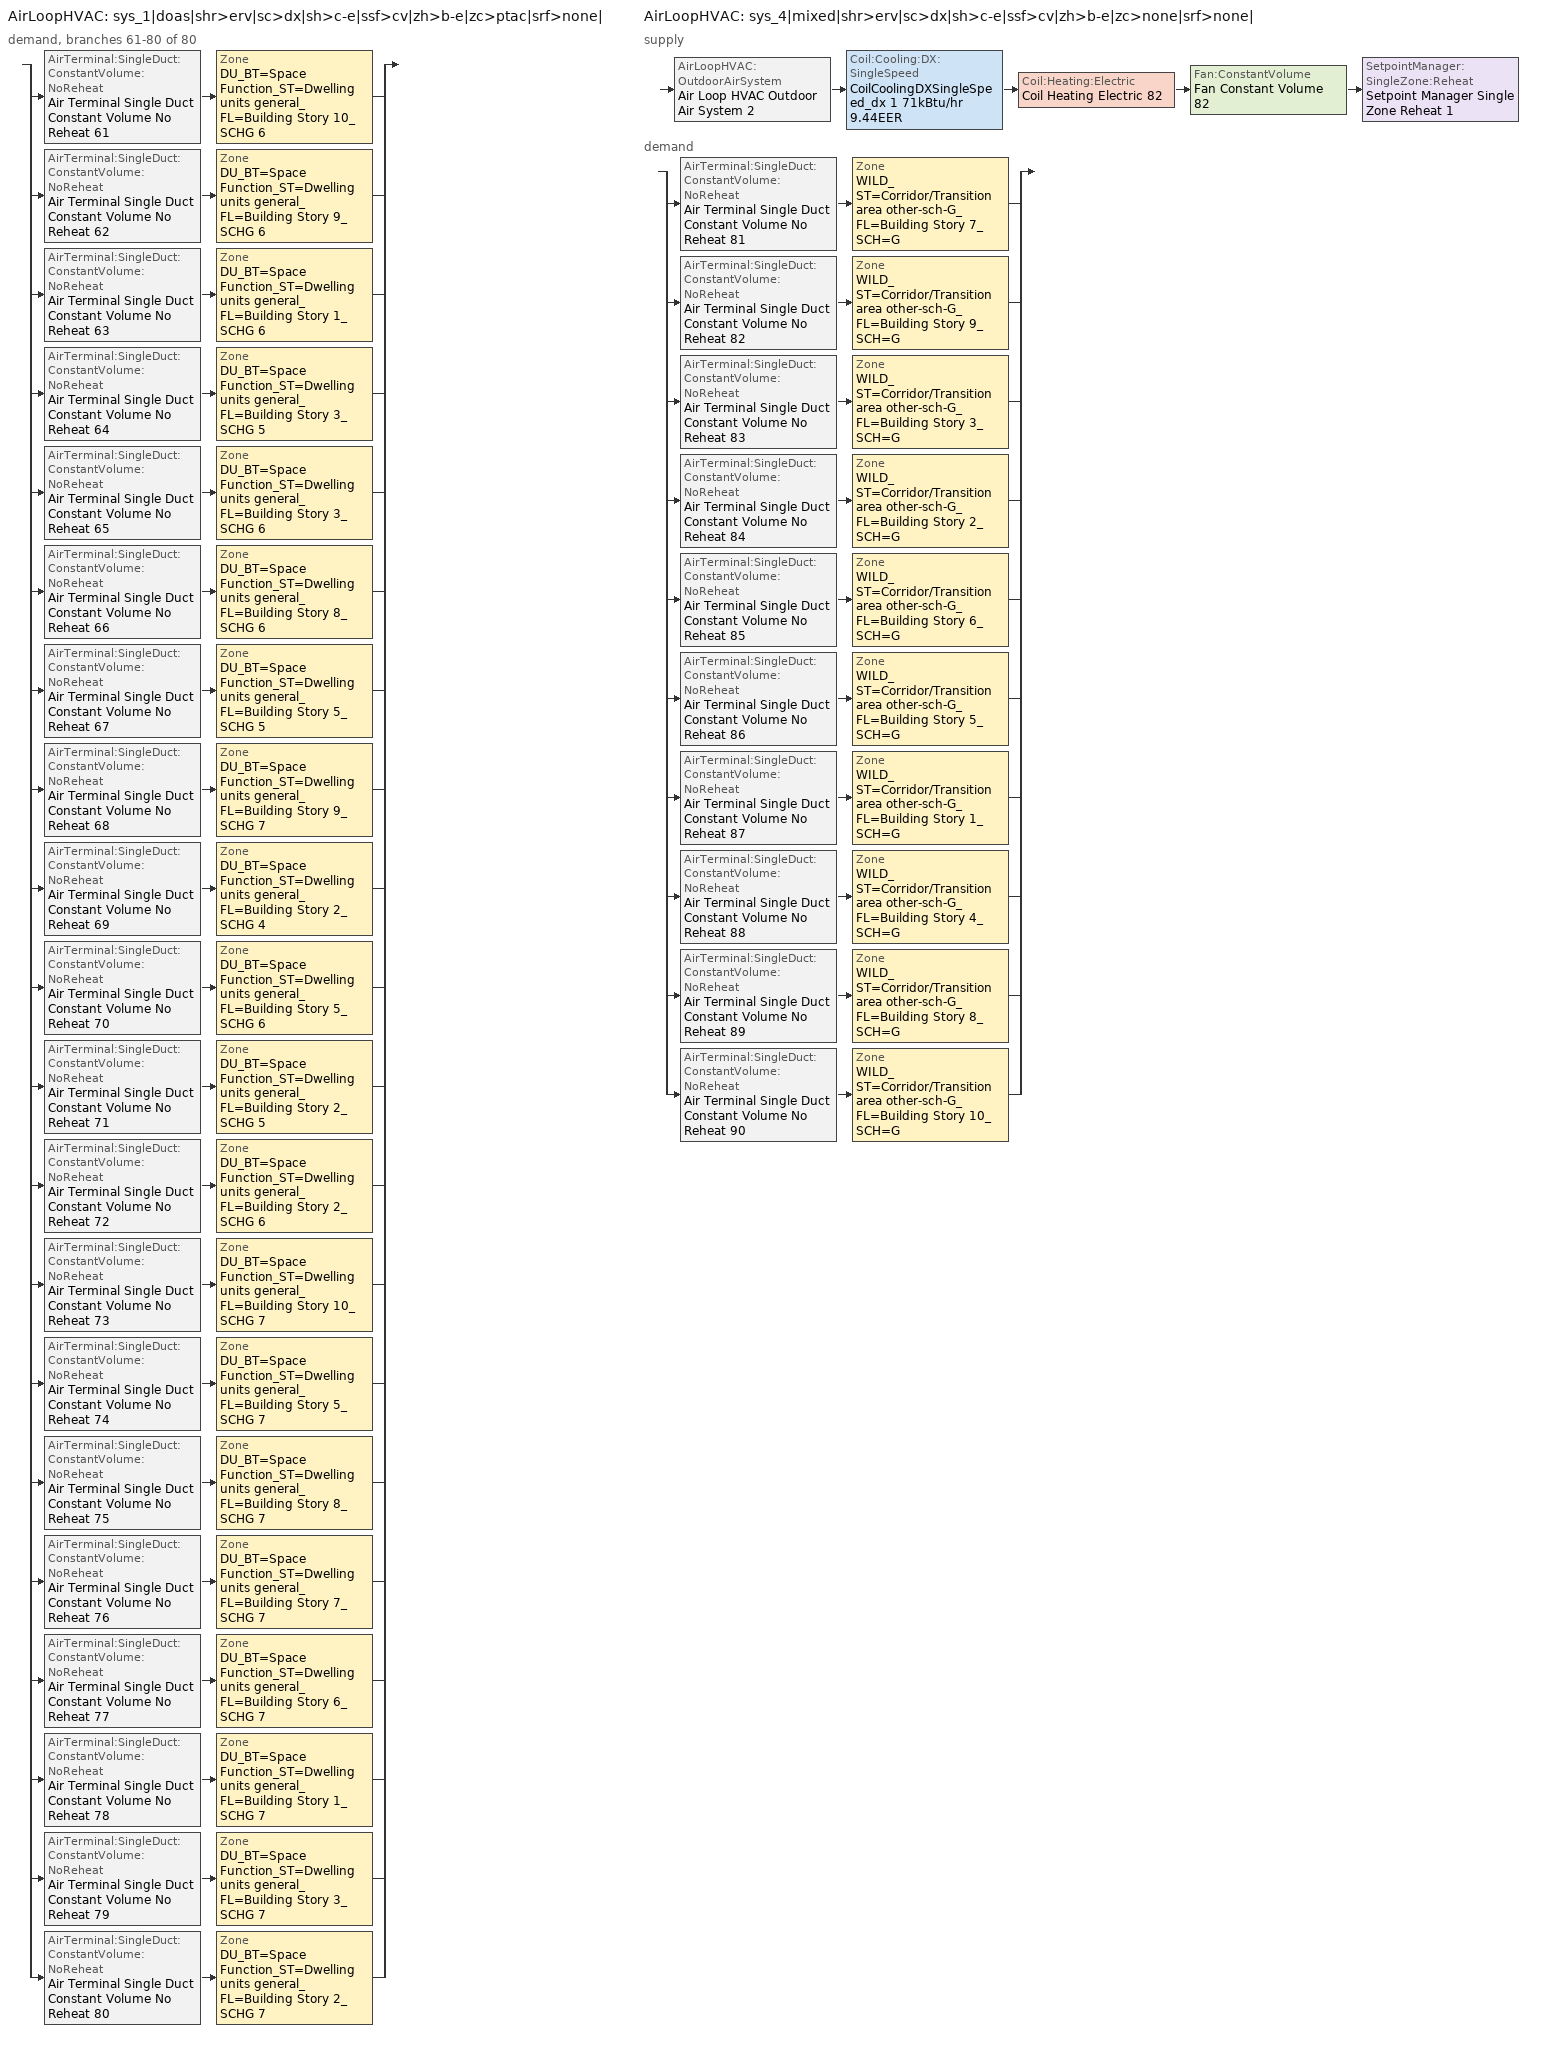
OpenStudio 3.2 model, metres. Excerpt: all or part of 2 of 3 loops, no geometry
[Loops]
AirLoopHVAC 'sys_1|doas|shr>erv|sc>dx|sh>c-e|ssf>cv|zh>b-e|zc>ptac|srf>none|'
 demand, branches 61-80 of 80: split
  | AirTerminal:SingleDuct:ConstantVolume:NoReheat 'Air Terminal Single Duct Constant Volume No Reheat 61' > Zone 'DU_BT=Space Function_ST=Dwelling units general_FL=Building Story 10_SCHG 6'
  | AirTerminal:SingleDuct:ConstantVolume:NoReheat 'Air Terminal Single Duct Constant Volume No Reheat 62' > Zone 'DU_BT=Space Function_ST=Dwelling units general_FL=Building Story 9_SCHG 6'
  | AirTerminal:SingleDuct:ConstantVolume:NoReheat 'Air Terminal Single Duct Constant Volume No Reheat 63' > Zone 'DU_BT=Space Function_ST=Dwelling units general_FL=Building Story 1_SCHG 6'
  | AirTerminal:SingleDuct:ConstantVolume:NoReheat 'Air Terminal Single Duct Constant Volume No Reheat 64' > Zone 'DU_BT=Space Function_ST=Dwelling units general_FL=Building Story 3_SCHG 5'
  | AirTerminal:SingleDuct:ConstantVolume:NoReheat 'Air Terminal Single Duct Constant Volume No Reheat 65' > Zone 'DU_BT=Space Function_ST=Dwelling units general_FL=Building Story 3_SCHG 6'
  | AirTerminal:SingleDuct:ConstantVolume:NoReheat 'Air Terminal Single Duct Constant Volume No Reheat 66' > Zone 'DU_BT=Space Function_ST=Dwelling units general_FL=Building Story 8_SCHG 6'
  | AirTerminal:SingleDuct:ConstantVolume:NoReheat 'Air Terminal Single Duct Constant Volume No Reheat 67' > Zone 'DU_BT=Space Function_ST=Dwelling units general_FL=Building Story 5_SCHG 5'
  | AirTerminal:SingleDuct:ConstantVolume:NoReheat 'Air Terminal Single Duct Constant Volume No Reheat 68' > Zone 'DU_BT=Space Function_ST=Dwelling units general_FL=Building Story 9_SCHG 7'
  | AirTerminal:SingleDuct:ConstantVolume:NoReheat 'Air Terminal Single Duct Constant Volume No Reheat 69' > Zone 'DU_BT=Space Function_ST=Dwelling units general_FL=Building Story 2_SCHG 4'
  | AirTerminal:SingleDuct:ConstantVolume:NoReheat 'Air Terminal Single Duct Constant Volume No Reheat 70' > Zone 'DU_BT=Space Function_ST=Dwelling units general_FL=Building Story 5_SCHG 6'
  | AirTerminal:SingleDuct:ConstantVolume:NoReheat 'Air Terminal Single Duct Constant Volume No Reheat 71' > Zone 'DU_BT=Space Function_ST=Dwelling units general_FL=Building Story 2_SCHG 5'
  | AirTerminal:SingleDuct:ConstantVolume:NoReheat 'Air Terminal Single Duct Constant Volume No Reheat 72' > Zone 'DU_BT=Space Function_ST=Dwelling units general_FL=Building Story 2_SCHG 6'
  | AirTerminal:SingleDuct:ConstantVolume:NoReheat 'Air Terminal Single Duct Constant Volume No Reheat 73' > Zone 'DU_BT=Space Function_ST=Dwelling units general_FL=Building Story 10_SCHG 7'
  | AirTerminal:SingleDuct:ConstantVolume:NoReheat 'Air Terminal Single Duct Constant Volume No Reheat 74' > Zone 'DU_BT=Space Function_ST=Dwelling units general_FL=Building Story 5_SCHG 7'
  | AirTerminal:SingleDuct:ConstantVolume:NoReheat 'Air Terminal Single Duct Constant Volume No Reheat 75' > Zone 'DU_BT=Space Function_ST=Dwelling units general_FL=Building Story 8_SCHG 7'
  | AirTerminal:SingleDuct:ConstantVolume:NoReheat 'Air Terminal Single Duct Constant Volume No Reheat 76' > Zone 'DU_BT=Space Function_ST=Dwelling units general_FL=Building Story 7_SCHG 7'
  | AirTerminal:SingleDuct:ConstantVolume:NoReheat 'Air Terminal Single Duct Constant Volume No Reheat 77' > Zone 'DU_BT=Space Function_ST=Dwelling units general_FL=Building Story 6_SCHG 7'
  | AirTerminal:SingleDuct:ConstantVolume:NoReheat 'Air Terminal Single Duct Constant Volume No Reheat 78' > Zone 'DU_BT=Space Function_ST=Dwelling units general_FL=Building Story 1_SCHG 7'
  | AirTerminal:SingleDuct:ConstantVolume:NoReheat 'Air Terminal Single Duct Constant Volume No Reheat 79' > Zone 'DU_BT=Space Function_ST=Dwelling units general_FL=Building Story 3_SCHG 7'
  | AirTerminal:SingleDuct:ConstantVolume:NoReheat 'Air Terminal Single Duct Constant Volume No Reheat 80' > Zone 'DU_BT=Space Function_ST=Dwelling units general_FL=Building Story 2_SCHG 7'
AirLoopHVAC 'sys_4|mixed|shr>erv|sc>dx|sh>c-e|ssf>cv|zh>b-e|zc>none|srf>none|'
 supply: AirLoopHVAC:OutdoorAirSystem 'Air Loop HVAC Outdoor Air System 2' > Coil:Cooling:DX:SingleSpeed 'CoilCoolingDXSingleSpeed_dx 1 71kBtu/hr 9.44EER' > Coil:Heating:Electric 'Coil Heating Electric 82' > Fan:ConstantVolume 'Fan Constant Volume 82' > SetpointManager:SingleZone:Reheat 'Setpoint Manager Single Zone Reheat 1'
 demand: split
  | AirTerminal:SingleDuct:ConstantVolume:NoReheat 'Air Terminal Single Duct Constant Volume No Reheat 81' > Zone 'WILD_ST=Corridor/Transition area other-sch-G_FL=Building Story 7_SCH=G'
  | AirTerminal:SingleDuct:ConstantVolume:NoReheat 'Air Terminal Single Duct Constant Volume No Reheat 82' > Zone 'WILD_ST=Corridor/Transition area other-sch-G_FL=Building Story 9_SCH=G'
  | AirTerminal:SingleDuct:ConstantVolume:NoReheat 'Air Terminal Single Duct Constant Volume No Reheat 83' > Zone 'WILD_ST=Corridor/Transition area other-sch-G_FL=Building Story 3_SCH=G'
  | AirTerminal:SingleDuct:ConstantVolume:NoReheat 'Air Terminal Single Duct Constant Volume No Reheat 84' > Zone 'WILD_ST=Corridor/Transition area other-sch-G_FL=Building Story 2_SCH=G'
  | AirTerminal:SingleDuct:ConstantVolume:NoReheat 'Air Terminal Single Duct Constant Volume No Reheat 85' > Zone 'WILD_ST=Corridor/Transition area other-sch-G_FL=Building Story 6_SCH=G'
  | AirTerminal:SingleDuct:ConstantVolume:NoReheat 'Air Terminal Single Duct Constant Volume No Reheat 86' > Zone 'WILD_ST=Corridor/Transition area other-sch-G_FL=Building Story 5_SCH=G'
  | AirTerminal:SingleDuct:ConstantVolume:NoReheat 'Air Terminal Single Duct Constant Volume No Reheat 87' > Zone 'WILD_ST=Corridor/Transition area other-sch-G_FL=Building Story 1_SCH=G'
  | AirTerminal:SingleDuct:ConstantVolume:NoReheat 'Air Terminal Single Duct Constant Volume No Reheat 88' > Zone 'WILD_ST=Corridor/Transition area other-sch-G_FL=Building Story 4_SCH=G'
  | AirTerminal:SingleDuct:ConstantVolume:NoReheat 'Air Terminal Single Duct Constant Volume No Reheat 89' > Zone 'WILD_ST=Corridor/Transition area other-sch-G_FL=Building Story 8_SCH=G'
  | AirTerminal:SingleDuct:ConstantVolume:NoReheat 'Air Terminal Single Duct Constant Volume No Reheat 90' > Zone 'WILD_ST=Corridor/Transition area other-sch-G_FL=Building Story 10_SCH=G'
[Sizing:Zone] Zone Cooling Design Supply Air Temperature Input Method=TemperatureDifference; Zone Cooling Design Supply Air Temperature {C}=14; Zone Cooling Design Supply Air Temperature Difference {deltaC}=11; Zone Heating Design Supply Air Temperature Input Method=TemperatureDifference; Zone Heating Design Supply Air Temperature {C}=40; Zone Heating Design Supply Air Temperature Difference {deltaC}=21; Zone Cooling Design Supply Air Humidity Ratio {kg-H2O/kg-air}=0.0085; Zone Heating Design Supply Air Humidity Ratio {kg-H2O/kg-air}=0.008; Zone Heating Sizing Factor=1.3; Zone Cooling Sizing Factor=1.1; Cooling Design Air Flow Method=DesignDay; Heating Design Air Flow Method=DesignDay; Account for Dedicated Outdoor Air System=No; Dedicated Outdoor Air System Control Strategy=NeutralSupplyAir; Dedicated Outdoor Air Low Setpoint Temperature for Design {C}=autosize; Dedicated Outdoor Air High Setpoint Temperature for Design {C}=autosize
DU_BT=Space Function_ST=Dwelling units general_FL=Building Story 10_SCHG 6; DU_BT=Space Function_ST=Dwelling units general_FL=Building Story 9_SCHG 6; DU_BT=Space Function_ST=Dwelling units general_FL=Building Story 1_SCHG 6; DU_BT=Space Function_ST=Dwelling units general_FL=Building Story 3_SCHG 5; DU_BT=Space Function_ST=Dwelling units general_FL=Building Story 3_SCHG 6; DU_BT=Space Function_ST=Dwelling units general_FL=Building Story 8_SCHG 6; DU_BT=Space Function_ST=Dwelling units general_FL=Building Story 5_SCHG 5; DU_BT=Space Function_ST=Dwelling units general_FL=Building Story 9_SCHG 7; DU_BT=Space Function_ST=Dwelling units general_FL=Building Story 2_SCHG 4; DU_BT=Space Function_ST=Dwelling units general_FL=Building Story 5_SCHG 6; DU_BT=Space Function_ST=Dwelling units general_FL=Building Story 2_SCHG 5; DU_BT=Space Function_ST=Dwelling units general_FL=Building Story 2_SCHG 6; DU_BT=Space Function_ST=Dwelling units general_FL=Building Story 10_SCHG 7; DU_BT=Space Function_ST=Dwelling units general_FL=Building Story 5_SCHG 7; DU_BT=Space Function_ST=Dwelling units general_FL=Building Story 8_SCHG 7; DU_BT=Space Function_ST=Dwelling units general_FL=Building Story 7_SCHG 7; DU_BT=Space Function_ST=Dwelling units general_FL=Building Story 6_SCHG 7; DU_BT=Space Function_ST=Dwelling units general_FL=Building Story 1_SCHG 7; DU_BT=Space Function_ST=Dwelling units general_FL=Building Story 3_SCHG 7; DU_BT=Space Function_ST=Dwelling units general_FL=Building Story 2_SCHG 7; WILD_ST=Corridor/Transition area other-sch-G_FL=Building Story 7_SCH=G; WILD_ST=Corridor/Transition area other-sch-G_FL=Building Story 9_SCH=G; WILD_ST=Corridor/Transition area other-sch-G_FL=Building Story 3_SCH=G; WILD_ST=Corridor/Transition area other-sch-G_FL=Building Story 2_SCH=G; WILD_ST=Corridor/Transition area other-sch-G_FL=Building Story 6_SCH=G; WILD_ST=Corridor/Transition area other-sch-G_FL=Building Story 5_SCH=G; WILD_ST=Corridor/Transition area other-sch-G_FL=Building Story 1_SCH=G; WILD_ST=Corridor/Transition area other-sch-G_FL=Building Story 4_SCH=G; WILD_ST=Corridor/Transition area other-sch-G_FL=Building Story 8_SCH=G; WILD_ST=Corridor/Transition area other-sch-G_FL=Building Story 10_SCH=G
[Zone equipment]
DU_BT=Space Function_ST=Dwelling units general_FL=Building Story 10_SCHG 6: DU_BT=Space Function_ST=Dwelling units general_FL=Building Story 10_SCHG 6 PTAC, Zone HVAC Baseboard Convective Electric 61, Air Terminal Single Duct Constant Volume No Reheat 61
DU_BT=Space Function_ST=Dwelling units general_FL=Building Story 9_SCHG 6: DU_BT=Space Function_ST=Dwelling units general_FL=Building Story 9_SCHG 6 PTAC, Zone HVAC Baseboard Convective Electric 62, Air Terminal Single Duct Constant Volume No Reheat 62
DU_BT=Space Function_ST=Dwelling units general_FL=Building Story 1_SCHG 6: DU_BT=Space Function_ST=Dwelling units general_FL=Building Story 1_SCHG 6 PTAC, Zone HVAC Baseboard Convective Electric 63, Air Terminal Single Duct Constant Volume No Reheat 63
DU_BT=Space Function_ST=Dwelling units general_FL=Building Story 3_SCHG 5: DU_BT=Space Function_ST=Dwelling units general_FL=Building Story 3_SCHG 5 PTAC, Zone HVAC Baseboard Convective Electric 64, Air Terminal Single Duct Constant Volume No Reheat 64
DU_BT=Space Function_ST=Dwelling units general_FL=Building Story 3_SCHG 6: DU_BT=Space Function_ST=Dwelling units general_FL=Building Story 3_SCHG 6 PTAC, Zone HVAC Baseboard Convective Electric 65, Air Terminal Single Duct Constant Volume No Reheat 65
DU_BT=Space Function_ST=Dwelling units general_FL=Building Story 8_SCHG 6: DU_BT=Space Function_ST=Dwelling units general_FL=Building Story 8_SCHG 6 PTAC, Zone HVAC Baseboard Convective Electric 66, Air Terminal Single Duct Constant Volume No Reheat 66
DU_BT=Space Function_ST=Dwelling units general_FL=Building Story 5_SCHG 5: DU_BT=Space Function_ST=Dwelling units general_FL=Building Story 5_SCHG 5 PTAC, Zone HVAC Baseboard Convective Electric 67, Air Terminal Single Duct Constant Volume No Reheat 67
DU_BT=Space Function_ST=Dwelling units general_FL=Building Story 9_SCHG 7: DU_BT=Space Function_ST=Dwelling units general_FL=Building Story 9_SCHG 7 PTAC, Zone HVAC Baseboard Convective Electric 68, Air Terminal Single Duct Constant Volume No Reheat 68
DU_BT=Space Function_ST=Dwelling units general_FL=Building Story 2_SCHG 4: DU_BT=Space Function_ST=Dwelling units general_FL=Building Story 2_SCHG 4 PTAC, Zone HVAC Baseboard Convective Electric 69, Air Terminal Single Duct Constant Volume No Reheat 69
DU_BT=Space Function_ST=Dwelling units general_FL=Building Story 5_SCHG 6: DU_BT=Space Function_ST=Dwelling units general_FL=Building Story 5_SCHG 6 PTAC, Zone HVAC Baseboard Convective Electric 70, Air Terminal Single Duct Constant Volume No Reheat 70
DU_BT=Space Function_ST=Dwelling units general_FL=Building Story 2_SCHG 5: DU_BT=Space Function_ST=Dwelling units general_FL=Building Story 2_SCHG 5 PTAC, Zone HVAC Baseboard Convective Electric 71, Air Terminal Single Duct Constant Volume No Reheat 71
DU_BT=Space Function_ST=Dwelling units general_FL=Building Story 2_SCHG 6: DU_BT=Space Function_ST=Dwelling units general_FL=Building Story 2_SCHG 6 PTAC, Zone HVAC Baseboard Convective Electric 72, Air Terminal Single Duct Constant Volume No Reheat 72
DU_BT=Space Function_ST=Dwelling units general_FL=Building Story 10_SCHG 7: DU_BT=Space Function_ST=Dwelling units general_FL=Building Story 10_SCHG 7 PTAC, Zone HVAC Baseboard Convective Electric 73, Air Terminal Single Duct Constant Volume No Reheat 73
DU_BT=Space Function_ST=Dwelling units general_FL=Building Story 5_SCHG 7: DU_BT=Space Function_ST=Dwelling units general_FL=Building Story 5_SCHG 7 PTAC, Zone HVAC Baseboard Convective Electric 74, Air Terminal Single Duct Constant Volume No Reheat 74
DU_BT=Space Function_ST=Dwelling units general_FL=Building Story 8_SCHG 7: DU_BT=Space Function_ST=Dwelling units general_FL=Building Story 8_SCHG 7 PTAC, Zone HVAC Baseboard Convective Electric 75, Air Terminal Single Duct Constant Volume No Reheat 75
DU_BT=Space Function_ST=Dwelling units general_FL=Building Story 7_SCHG 7: DU_BT=Space Function_ST=Dwelling units general_FL=Building Story 7_SCHG 7 PTAC, Zone HVAC Baseboard Convective Electric 76, Air Terminal Single Duct Constant Volume No Reheat 76
DU_BT=Space Function_ST=Dwelling units general_FL=Building Story 6_SCHG 7: DU_BT=Space Function_ST=Dwelling units general_FL=Building Story 6_SCHG 7 PTAC, Zone HVAC Baseboard Convective Electric 77, Air Terminal Single Duct Constant Volume No Reheat 77
DU_BT=Space Function_ST=Dwelling units general_FL=Building Story 1_SCHG 7: DU_BT=Space Function_ST=Dwelling units general_FL=Building Story 1_SCHG 7 PTAC, Zone HVAC Baseboard Convective Electric 78, Air Terminal Single Duct Constant Volume No Reheat 78
DU_BT=Space Function_ST=Dwelling units general_FL=Building Story 3_SCHG 7: DU_BT=Space Function_ST=Dwelling units general_FL=Building Story 3_SCHG 7 PTAC, Zone HVAC Baseboard Convective Electric 79, Air Terminal Single Duct Constant Volume No Reheat 79
DU_BT=Space Function_ST=Dwelling units general_FL=Building Story 2_SCHG 7: DU_BT=Space Function_ST=Dwelling units general_FL=Building Story 2_SCHG 7 PTAC, Zone HVAC Baseboard Convective Electric 80, Air Terminal Single Duct Constant Volume No Reheat 80
WILD_ST=Corridor/Transition area other-sch-G_FL=Building Story 7_SCH=G: Zone HVAC Baseboard Convective Electric 81, Air Terminal Single Duct Constant Volume No Reheat 81
WILD_ST=Corridor/Transition area other-sch-G_FL=Building Story 9_SCH=G: Zone HVAC Baseboard Convective Electric 82, Air Terminal Single Duct Constant Volume No Reheat 82
WILD_ST=Corridor/Transition area other-sch-G_FL=Building Story 3_SCH=G: Zone HVAC Baseboard Convective Electric 83, Air Terminal Single Duct Constant Volume No Reheat 83
WILD_ST=Corridor/Transition area other-sch-G_FL=Building Story 2_SCH=G: Zone HVAC Baseboard Convective Electric 84, Air Terminal Single Duct Constant Volume No Reheat 84
WILD_ST=Corridor/Transition area other-sch-G_FL=Building Story 6_SCH=G: Zone HVAC Baseboard Convective Electric 85, Air Terminal Single Duct Constant Volume No Reheat 85
WILD_ST=Corridor/Transition area other-sch-G_FL=Building Story 5_SCH=G: Zone HVAC Baseboard Convective Electric 86, Air Terminal Single Duct Constant Volume No Reheat 86
WILD_ST=Corridor/Transition area other-sch-G_FL=Building Story 1_SCH=G: Zone HVAC Baseboard Convective Electric 87, Air Terminal Single Duct Constant Volume No Reheat 87
WILD_ST=Corridor/Transition area other-sch-G_FL=Building Story 4_SCH=G: Zone HVAC Baseboard Convective Electric 88, Air Terminal Single Duct Constant Volume No Reheat 88
WILD_ST=Corridor/Transition area other-sch-G_FL=Building Story 8_SCH=G: Zone HVAC Baseboard Convective Electric 89, Air Terminal Single Duct Constant Volume No Reheat 89
WILD_ST=Corridor/Transition area other-sch-G_FL=Building Story 10_SCH=G: Zone HVAC Baseboard Convective Electric 90, Air Terminal Single Duct Constant Volume No Reheat 90
[AirLoopHVAC]
sys_4|mixed|shr>erv|sc>dx|sh>c-e|ssf>cv|zh>b-e|zc>none|srf>none|: Availability Schedule=sys_4|mixed|shr>none|sc>dx|sh>c-e|ssf>cv|zh>b-e|zc>none|srf>none| Occ Sch; Design Supply Air Flow Rate {m3/s}=autosize; Design Return Air Flow Fraction of Supply Air Flow=1
[Sizing:System]
sys_4|mixed|shr>erv|sc>dx|sh>c-e|ssf>cv|zh>b-e|zc>none|srf>none|: Type of Load to Size On=Sensible; Design Outdoor Air Flow Rate {m3/s}=Autosize; Central Heating Maximum System Air Flow Ratio=1; Preheat Design Temperature {C}=7; Preheat Design Humidity Ratio {kg-H2O/kg-Air}=0.008; Precool Design Temperature {C}=13; Precool Design Humidity Ratio {kg-H2O/kg-Air}=0.008; Central Cooling Design Supply Air Temperature {C}=13; Central Heating Design Supply Air Temperature {C}=43; Sizing Option=NonCoincident; 100% Outdoor Air in Cooling=No; 100% Outdoor Air in Heating=No; Central Cooling Design Supply Air Humidity Ratio {kg-H2O/kg-Air}=0.0085; Central Heating Design Supply Air Humidity Ratio {kg-H2O/kg-Air}=0.008; Cooling Design Air Flow Method=DesignDay; Cooling Design Air Flow Rate {m3/s}=0; Heating Design Air Flow Method=DesignDay; Heating Design Air Flow Rate {m3/s}=0; System Outdoor Air Method=ZoneSum; Zone Maximum Outdoor Air Fraction=1; Cooling Supply Air Flow Rate Per Floor Area {m3/s-m2}=0.00996765; Cooling Fraction of Autosized Cooling Supply Air Flow Rate=1; Cooling Supply Air Flow Rate Per Unit Cooling Capacity {m3/s-W}=3.94755e-05; Heating Supply Air Flow Rate Per Floor Area {m3/s-m2}=0.00996765; Heating Fraction of Autosized Heating Supply Air Flow Rate=1; Heating Fraction of Autosized Cooling Supply Air Flow Rate=1; Heating Supply Air Flow Rate Per Unit Heating Capacity {m3/s-W}=3.15882e-05; Cooling Design Capacity Method=CoolingDesignCapacity; Cooling Design Capacity {W}=autosize; Cooling Design Capacity Per Floor Area {W/m2}=234.7; Fraction of Autosized Cooling Design Capacity=1; Heating Design Capacity Method=HeatingDesignCapacity; Heating Design Capacity {W}=autosize; Heating Design Capacity Per Floor Area {W/m2}=157; Fraction of Autosized Heating Design Capacity=1; Central Cooling Capacity Control Method=OnOff
[Fan:ConstantVolume] Availability Schedule=Always On Discrete; Fan Total Efficiency=0.39975; Pressure Rise {Pa}=640; Maximum Flow Rate {m3/s}=AutoSize; Motor Efficiency=0.615
Fan Constant Volume 62; Fan Constant Volume 63; Fan Constant Volume 64; Fan Constant Volume 65; Fan Constant Volume 66; Fan Constant Volume 67; Fan Constant Volume 68; Fan Constant Volume 69; Fan Constant Volume 70; Fan Constant Volume 71; Fan Constant Volume 72; Fan Constant Volume 73; Fan Constant Volume 74; Fan Constant Volume 75; Fan Constant Volume 76; Fan Constant Volume 77; Fan Constant Volume 78; Fan Constant Volume 79; Fan Constant Volume 80; Fan Constant Volume 81; Fan Constant Volume 82
[Coil:Heating:Electric]
Name | Availability Schedule
Coil Heating Electric 62; Coil Heating Electric 63; Coil Heating Electric 64; Coil Heating Electric 65; Coil Heating Electric 66; Coil Heating Electric 67; Coil Heating Electric 68; Coil Heating Electric 69; Coil Heating Electric 70; Coil Heating Electric 71; Coil Heating Electric 72; Coil Heating Electric 73; Coil Heating Electric 74; Coil Heating Electric 75; Coil Heating Electric 76; Coil Heating Electric 77; Coil Heating Electric 78; Coil Heating Electric 79; Coil Heating Electric 80; Coil Heating Electric 81 | ON_OFF_ALWAYS_OFF
Coil Heating Electric 82 | Always On Discrete
[Coil:Cooling:DX:SingleSpeed] Availability Schedule=Always On Discrete; Rated Total Cooling Capacity {W}=autosize; Rated Sensible Heat Ratio=autosize; Rated Air Flow Rate {m3/s}=autosize; Rated Evaporator Fan Power Per Volume Flow Rate {W/(m3/s)}=773.3; Total Cooling Capacity Function of Temperature Curve=DXCOOL-NECB2011-REF-CAPFT; Total Cooling Capacity Function of Flow Fraction Curve=DXCOOL-NECB2011-REF-CAPFFLOW; Energy Input Ratio Function of Temperature Curve=DXCOOL-NECB2011-REF-COOLEIRFT; Energy Input Ratio Function of Flow Fraction Curve=DXCOOL-NECB2011-REF-COOLEIRFFLOW; Part Load Fraction Correlation Curve=DXCOOL-NECB2011-REF-COOLPLFFPLR; Minimum Outdoor Dry-Bulb Temperature for Compressor Operation {C}=-25; Condenser Type=AirCooled; Evaporative Condenser Effectiveness=0; Evaporative Condenser Air Flow Rate {m3/s}=Autosize; Evaporative Condenser Pump Rated Power Consumption {W}=Autosize; Crankcase Heater Capacity {W}=0; Maximum Outdoor Dry-Bulb Temperature for Crankcase Heater Operation {C}=0; Basin Heater Capacity {W/K}=0; Basin Heater Setpoint Temperature {C}=10
Name | Rated COP {W/W}
Coil Cooling DX Single Speed 61 9kBtu/hr 10.6EER | 3.65294
Coil Cooling DX Single Speed 62 6kBtu/hr 11.0EER; Coil Cooling DX Single Speed 63 3kBtu/hr 11.0EER; Coil Cooling DX Single Speed 65 6kBtu/hr 11.0EER; Coil Cooling DX Single Speed 70 6kBtu/hr 11.0EER; Coil Cooling DX Single Speed 76 6kBtu/hr 11.0EER; Coil Cooling DX Single Speed 77 6kBtu/hr 11.0EER; Coil Cooling DX Single Speed 80 5kBtu/hr 11.0EER | 3.80183
Coil Cooling DX Single Speed 64 11kBtu/hr 10.1EER | 3.51151
Coil Cooling DX Single Speed 66 12kBtu/hr 9.9EER | 3.44089
Coil Cooling DX Single Speed 67 14kBtu/hr 9.6EER | 3.33128
Coil Cooling DX Single Speed 68 13kBtu/hr 9.8EER | 3.39938
Coil Cooling DX Single Speed 69 11kBtu/hr 10.1EER | 3.51184
Coil Cooling DX Single Speed 71 9kBtu/hr 10.5EER | 3.64562
Coil Cooling DX Single Speed 72 13kBtu/hr 9.8EER | 3.4085
Coil Cooling DX Single Speed 73 20kBtu/hr 9.3EER | 3.23448
Coil Cooling DX Single Speed 74 10kBtu/hr 10.3EER | 3.58096
Coil Cooling DX Single Speed 75 10kBtu/hr 10.4EER | 3.58747
Coil Cooling DX Single Speed 78 7kBtu/hr 10.9EER | 3.77933
Coil Cooling DX Single Speed 79 13kBtu/hr 9.6EER | 3.34475
CoilCoolingDXSingleSpeed_dx 1 71kBtu/hr 9.44EER | 3.27943
[Controller:OutdoorAir]
Controller Outdoor Air 2: Minimum Outdoor Air Flow Rate {m3/s}=autosize; Maximum Outdoor Air Flow Rate {m3/s}=Autosize; Economizer Control Type=DifferentialEnthalpy; Economizer Control Action Type=ModulateFlow; Lockout Type=NoLockout; Minimum Limit Type=FixedMinimum; Minimum Outdoor Air Schedule=sys_4|mixed|shr>none|sc>dx|sh>c-e|ssf>cv|zh>b-e|zc>none|srf>none| Occ Sch; Controller Mechanical Ventilation=Controller Mechanical Ventilation 2; High Humidity Control=No; Heat Recovery Bypass Control Type=BypassWhenOAFlowGreaterThanMinimum
[Controller:MechanicalVentilation]
Controller Mechanical Ventilation 2: Availability Schedule=Always On Discrete; System Outdoor Air Method=ZoneSum
[AirLoopHVAC:OutdoorAirSystem]
Air Loop HVAC Outdoor Air System 2: Controller=Controller Outdoor Air 2
[ZoneHVAC:PackagedTerminalAirConditioner] Availability Schedule=Always On Discrete; Supply Air Flow Rate During Cooling Operation {m3/s}=Autosize; Supply Air Flow Rate During Heating Operation {m3/s}=Autosize; Supply Air Flow Rate When No Cooling or Heating is Needed {m3/s}=Autosize; Outdoor Air Flow Rate During Cooling Operation {m3/s}=1e-05; Outdoor Air Flow Rate During Heating Operation {m3/s}=1e-05; Outdoor Air Flow Rate When No Cooling or Heating is Needed {m3/s}=1e-05; Fan Placement=DrawThrough
Name | Supply Air Fan | Heating Coil | Cooling Coil
DU_BT=Space Function_ST=Dwelling units general_FL=Building Story 10_SCHG 6 PTAC | Fan Constant Volume 62 | Coil Heating Electric 62 | Coil Cooling DX Single Speed 61 9kBtu/hr 10.6EER
DU_BT=Space Function_ST=Dwelling units general_FL=Building Story 9_SCHG 6 PTAC | Fan Constant Volume 63 | Coil Heating Electric 63 | Coil Cooling DX Single Speed 62 6kBtu/hr 11.0EER
DU_BT=Space Function_ST=Dwelling units general_FL=Building Story 1_SCHG 6 PTAC | Fan Constant Volume 64 | Coil Heating Electric 64 | Coil Cooling DX Single Speed 63 3kBtu/hr 11.0EER
DU_BT=Space Function_ST=Dwelling units general_FL=Building Story 3_SCHG 5 PTAC | Fan Constant Volume 65 | Coil Heating Electric 65 | Coil Cooling DX Single Speed 64 11kBtu/hr 10.1EER
DU_BT=Space Function_ST=Dwelling units general_FL=Building Story 3_SCHG 6 PTAC | Fan Constant Volume 66 | Coil Heating Electric 66 | Coil Cooling DX Single Speed 65 6kBtu/hr 11.0EER
DU_BT=Space Function_ST=Dwelling units general_FL=Building Story 8_SCHG 6 PTAC | Fan Constant Volume 67 | Coil Heating Electric 67 | Coil Cooling DX Single Speed 66 12kBtu/hr 9.9EER
DU_BT=Space Function_ST=Dwelling units general_FL=Building Story 5_SCHG 5 PTAC | Fan Constant Volume 68 | Coil Heating Electric 68 | Coil Cooling DX Single Speed 67 14kBtu/hr 9.6EER
DU_BT=Space Function_ST=Dwelling units general_FL=Building Story 9_SCHG 7 PTAC | Fan Constant Volume 69 | Coil Heating Electric 69 | Coil Cooling DX Single Speed 68 13kBtu/hr 9.8EER
DU_BT=Space Function_ST=Dwelling units general_FL=Building Story 2_SCHG 4 PTAC | Fan Constant Volume 70 | Coil Heating Electric 70 | Coil Cooling DX Single Speed 69 11kBtu/hr 10.1EER
DU_BT=Space Function_ST=Dwelling units general_FL=Building Story 5_SCHG 6 PTAC | Fan Constant Volume 71 | Coil Heating Electric 71 | Coil Cooling DX Single Speed 70 6kBtu/hr 11.0EER
DU_BT=Space Function_ST=Dwelling units general_FL=Building Story 2_SCHG 5 PTAC | Fan Constant Volume 72 | Coil Heating Electric 72 | Coil Cooling DX Single Speed 71 9kBtu/hr 10.5EER
DU_BT=Space Function_ST=Dwelling units general_FL=Building Story 2_SCHG 6 PTAC | Fan Constant Volume 73 | Coil Heating Electric 73 | Coil Cooling DX Single Speed 72 13kBtu/hr 9.8EER
DU_BT=Space Function_ST=Dwelling units general_FL=Building Story 10_SCHG 7 PTAC | Fan Constant Volume 74 | Coil Heating Electric 74 | Coil Cooling DX Single Speed 73 20kBtu/hr 9.3EER
DU_BT=Space Function_ST=Dwelling units general_FL=Building Story 5_SCHG 7 PTAC | Fan Constant Volume 75 | Coil Heating Electric 75 | Coil Cooling DX Single Speed 74 10kBtu/hr 10.3EER
DU_BT=Space Function_ST=Dwelling units general_FL=Building Story 8_SCHG 7 PTAC | Fan Constant Volume 76 | Coil Heating Electric 76 | Coil Cooling DX Single Speed 75 10kBtu/hr 10.4EER
DU_BT=Space Function_ST=Dwelling units general_FL=Building Story 7_SCHG 7 PTAC | Fan Constant Volume 77 | Coil Heating Electric 77 | Coil Cooling DX Single Speed 76 6kBtu/hr 11.0EER
DU_BT=Space Function_ST=Dwelling units general_FL=Building Story 6_SCHG 7 PTAC | Fan Constant Volume 78 | Coil Heating Electric 78 | Coil Cooling DX Single Speed 77 6kBtu/hr 11.0EER
DU_BT=Space Function_ST=Dwelling units general_FL=Building Story 1_SCHG 7 PTAC | Fan Constant Volume 79 | Coil Heating Electric 79 | Coil Cooling DX Single Speed 78 7kBtu/hr 10.9EER
DU_BT=Space Function_ST=Dwelling units general_FL=Building Story 3_SCHG 7 PTAC | Fan Constant Volume 80 | Coil Heating Electric 80 | Coil Cooling DX Single Speed 79 13kBtu/hr 9.6EER
DU_BT=Space Function_ST=Dwelling units general_FL=Building Story 2_SCHG 7 PTAC | Fan Constant Volume 81 | Coil Heating Electric 81 | Coil Cooling DX Single Speed 80 5kBtu/hr 11.0EER
[ZoneHVAC:Baseboard:Convective:Electric] Availability Schedule=Always On Discrete; Nominal Capacity {W}=autosize; Efficiency=1
Zone HVAC Baseboard Convective Electric 61; Zone HVAC Baseboard Convective Electric 62; Zone HVAC Baseboard Convective Electric 63; Zone HVAC Baseboard Convective Electric 64; Zone HVAC Baseboard Convective Electric 65; Zone HVAC Baseboard Convective Electric 66; Zone HVAC Baseboard Convective Electric 67; Zone HVAC Baseboard Convective Electric 68; Zone HVAC Baseboard Convective Electric 69; Zone HVAC Baseboard Convective Electric 70; Zone HVAC Baseboard Convective Electric 71; Zone HVAC Baseboard Convective Electric 72; Zone HVAC Baseboard Convective Electric 73; Zone HVAC Baseboard Convective Electric 74; Zone HVAC Baseboard Convective Electric 75; Zone HVAC Baseboard Convective Electric 76; Zone HVAC Baseboard Convective Electric 77; Zone HVAC Baseboard Convective Electric 78; Zone HVAC Baseboard Convective Electric 79; Zone HVAC Baseboard Convective Electric 80; Zone HVAC Baseboard Convective Electric 81; Zone HVAC Baseboard Convective Electric 82; Zone HVAC Baseboard Convective Electric 83; Zone HVAC Baseboard Convective Electric 84; Zone HVAC Baseboard Convective Electric 85; Zone HVAC Baseboard Convective Electric 86; Zone HVAC Baseboard Convective Electric 87; Zone HVAC Baseboard Convective Electric 88; Zone HVAC Baseboard Convective Electric 89; Zone HVAC Baseboard Convective Electric 90
[AirTerminal:SingleDuct:ConstantVolume:NoReheat] Availability Schedule=Always On Discrete; Maximum Air Flow Rate {m3/s}=AutoSize
Air Terminal Single Duct Constant Volume No Reheat 61; Air Terminal Single Duct Constant Volume No Reheat 62; Air Terminal Single Duct Constant Volume No Reheat 63; Air Terminal Single Duct Constant Volume No Reheat 64; Air Terminal Single Duct Constant Volume No Reheat 65; Air Terminal Single Duct Constant Volume No Reheat 66; Air Terminal Single Duct Constant Volume No Reheat 67; Air Terminal Single Duct Constant Volume No Reheat 68; Air Terminal Single Duct Constant Volume No Reheat 69; Air Terminal Single Duct Constant Volume No Reheat 70; Air Terminal Single Duct Constant Volume No Reheat 71; Air Terminal Single Duct Constant Volume No Reheat 72; Air Terminal Single Duct Constant Volume No Reheat 73; Air Terminal Single Duct Constant Volume No Reheat 74; Air Terminal Single Duct Constant Volume No Reheat 75; Air Terminal Single Duct Constant Volume No Reheat 76; Air Terminal Single Duct Constant Volume No Reheat 77; Air Terminal Single Duct Constant Volume No Reheat 78; Air Terminal Single Duct Constant Volume No Reheat 79; Air Terminal Single Duct Constant Volume No Reheat 80; Air Terminal Single Duct Constant Volume No Reheat 81; Air Terminal Single Duct Constant Volume No Reheat 82; Air Terminal Single Duct Constant Volume No Reheat 83; Air Terminal Single Duct Constant Volume No Reheat 84; Air Terminal Single Duct Constant Volume No Reheat 85; Air Terminal Single Duct Constant Volume No Reheat 86; Air Terminal Single Duct Constant Volume No Reheat 87; Air Terminal Single Duct Constant Volume No Reheat 88; Air Terminal Single Duct Constant Volume No Reheat 89; Air Terminal Single Duct Constant Volume No Reheat 90
[SetpointManager:SingleZone:Reheat]
Setpoint Manager Single Zone Reheat 1: Minimum Supply Air Temperature {C}=13; Maximum Supply Air Temperature {C}=43; Control Zone=WILD_ST=Corridor/Transition area other-sch-G_FL=Building Story 7_SCH=G
[Schedule:Ruleset]
Name | Default Day Schedule | Summer Design Day Schedule | Winter Design Day Schedule
ON_OFF_ALWAYS_OFF | Schedule Day 3
sys_4|mixed|shr>none|sc>dx|sh>c-e|ssf>cv|zh>b-e|zc>none|srf>none| Occ Sch | sys_4|mixed|shr>none|sc>dx|sh>c-e|ssf>cv|zh>b-e|zc>none|srf>none| Occ Sch Default | sys_4|mixed|shr>none|sc>dx|sh>c-e|ssf>cv|zh>b-e|zc>none|srf>none| Occ Sch Summer Design Day | sys_4|mixed|shr>none|sc>dx|sh>c-e|ssf>cv|zh>b-e|zc>none|srf>none| Occ Sch Winter Design Day
[Schedule:Day]
Schedule Day 3; wkdON_OFF_ALWAYS_OFF 1; satON_OFF_ALWAYS_OFF 1; sunON_OFF_ALWAYS_OFF 1: 1, 0, 0, 2, 0, 0, 3, 0, 0, 4, 0, 0, 5, 0, 0, 6, 0, 0, 7, 0, 0, 8, 0, 0, 9, 0, 0, 10, 0, 0, 11, 0, 0, 12, 0, 0, 13, 0, 0, 14, 0, 0, 15, 0, 0, 16, 0, 0, 17, 0, 0, 18, 0, 0, 19, 0, 0, 20, 0, 0, 21, 0, 0, 22, 0, 0, 23, 0, 0, 24, 0, 0
sys_4|mixed|shr>none|sc>dx|sh>c-e|ssf>cv|zh>b-e|zc>none|srf>none| Occ Sch Default; sys_4|mixed|shr>none|sc>dx|sh>c-e|ssf>cv|zh>b-e|zc>none|srf>none| Occ Sch Winter Design Day; sys_4|mixed|shr>none|sc>dx|sh>c-e|ssf>cv|zh>b-e|zc>none|srf>none| Occ Sch Summer Design Day: 24, 0, 1
[Schedule:Rule] Schedule Ruleset=ON_OFF_ALWAYS_OFF; Date Specification Type=DateRange; Start Month=1; Start Day=1; End Month=12; End Day=31
Name | Rule Order | Day Schedule | Apply Sunday | Apply Monday | Apply Tuesday | Apply Wednesday | Apply Thursday | Apply Friday | Apply Saturday
wkdON_OFF_ALWAYS_OFF rule | 2 | wkdON_OFF_ALWAYS_OFF 1 | No | Yes | Yes | Yes | Yes | Yes | No
satON_OFF_ALWAYS_OFFrule | 1 | satON_OFF_ALWAYS_OFF 1 | No | No | No | No | No | No | Yes
sunON_OFF_ALWAYS_OFFrule | 0 | sunON_OFF_ALWAYS_OFF 1 | Yes | No | No | No | No | No | No
[Schedule:Constant]
Always On Discrete: Value=1
[Curve:Biquadratic] Minimum Value of x=13; Maximum Value of x=24; Minimum Value of y=24; Maximum Value of y=46
Name | Coefficient1 Constant | Coefficient2 x | Coefficient3 x**2 | Coefficient4 y | Coefficient5 y**2 | Coefficient6 x*y
DXCOOL-NECB2011-REF-CAPFT | 0.867905 | 0.0142459 | 0.00055436 | -0.0075575 | 3.3e-05 | -0.0001918
DXCOOL-NECB2011-REF-COOLEIRFT | 0.114171 | 0.0281822 | -0.0004199 | 0.0214108 | 0.000161028 | -0.000679104
[Curve:Quadratic] Minimum Value of x=0.5; Maximum Value of x=1.5
Name | Coefficient1 Constant | Coefficient2 x | Coefficient3 x**2
DXCOOL-NECB2011-REF-CAPFFLOW | 0.8 | 0.2 | 0
DXCOOL-NECB2011-REF-COOLEIRFFLOW | 1.1552 | -0.1808 | 0.0256
[Curve:Cubic]
DXCOOL-NECB2011-REF-COOLPLFFPLR: Coefficient1 Constant=0.0277; Coefficient2 x=4.9151; Coefficient3 x**2=-8.184; Coefficient4 x**3=4.2702; Minimum Value of x=0.7; Maximum Value of x=1
